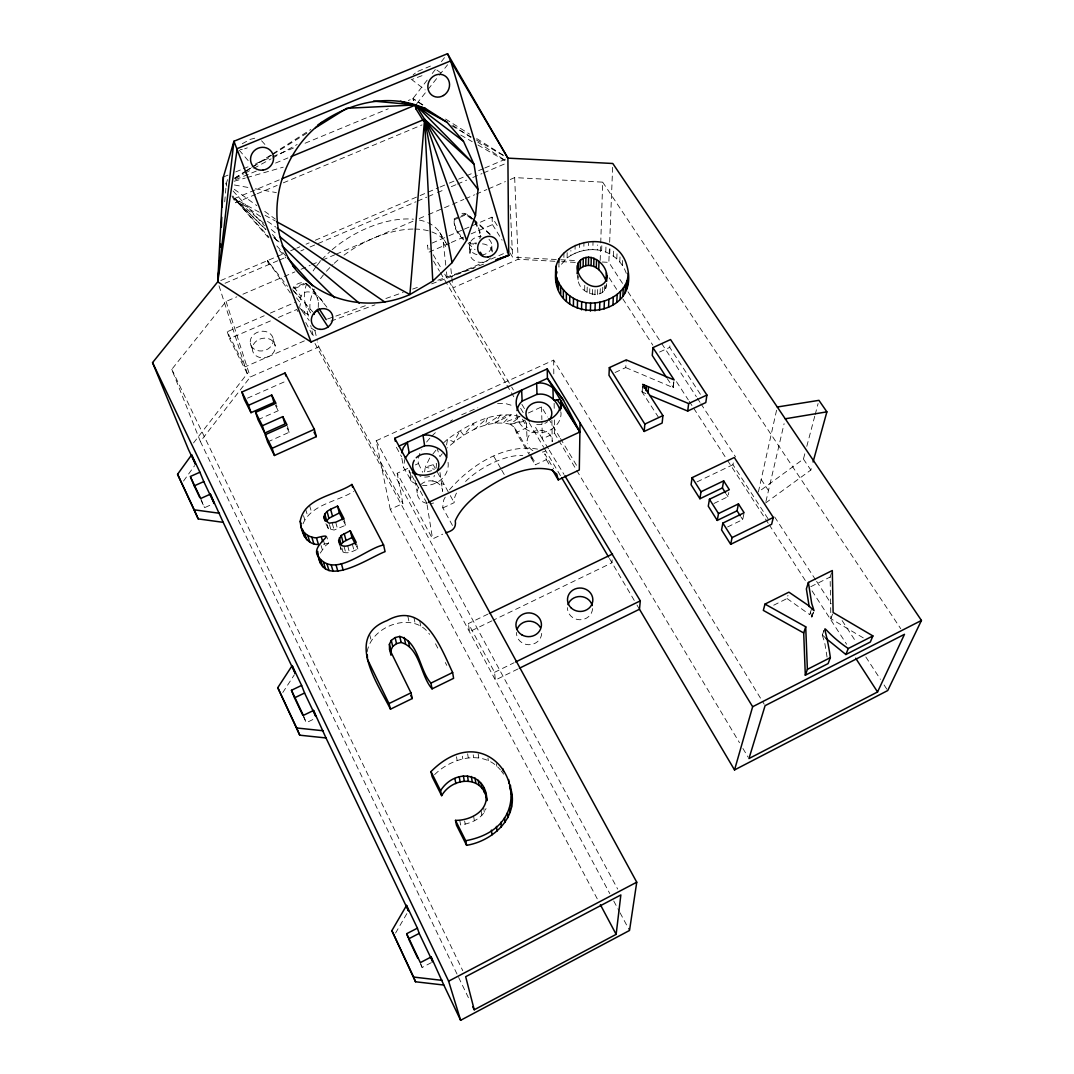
<?xml version="1.0" encoding="UTF-8"?>
<svg xmlns="http://www.w3.org/2000/svg" width="1074" height="1074" viewBox="0 0 1074 1074"><rect width="100%" height="100%" fill="white"/><g stroke="black" fill="none" stroke-linecap="round" stroke-linejoin="round"><path stroke-width="0.75" stroke-dasharray="5 3.75" d="M558.91 262.217L558.936 267.131L567.139 257.894L567.166 249.638M567.139 257.894L570.858 255.437L570.885 250.484M570.858 255.437L575.046 253.316L575.114 245.047M606.582 283.657C605.884 301.056 580.296 295.135 578.215 280.784L578.282 275.897M575.046 253.316L579.396 251.652L579.504 243.368M577.262 274.823L578.215 280.784M579.396 251.652L583.813 250.484L583.947 242.2M584.672 290.168L584.766 285.308M587.102 292.115L587.277 284.019M583.813 250.484L588.284 249.812L588.431 243.167M416.833 484.132A22.514 19.909 -8.9 0 1 411.785 481.608L403.475 467.217L404.791 459.484M589.68 293.564L589.801 288.718M588.284 249.812L592.835 249.624L593.036 241.328M592.324 294.477L592.499 288.007M594.942 294.8L595.13 288.329M626.29 273.36C622.088 260.848 610.421 251.437 597.319 249.92L597.466 244.953M597.547 294.531L597.788 286.449M600.178 260.418L602.675 182.15L514.661 177.613L506.955 180.915M600.111 293.672L600.326 287.214M601.641 250.739L601.91 242.442M602.595 292.276L602.823 285.805M604.487 290.557L604.675 285.697M605.776 252.041L606.072 243.758M605.79 288.544L605.911 285.295M622.531 283.375L608.851 262.378L609.388 248.967M609.656 242.268L612.717 165.168M609.737 253.853L609.938 248.886M613.442 256.122L613.804 247.866M616.785 258.821L617.174 250.564M619.765 261.922L620.007 256.981M622.396 265.453L622.745 258.874M612.167 559.863L611.992 562.789L493.463 620.114M615.08 372.503L625.753 367.59L626.223 359.884M658.577 417.424L642.064 391.943L642.534 385.875M642.064 391.943L642.722 385.794M224.708 201.831L226.305 183.493L228.292 177.156M436.098 468.13L436.568 463.619L425.291 467.136L424.552 471.916M700.396 394.292L669.746 347.385L670.069 344.257M625.753 367.59L673.156 387.633L674.002 380.021M673.156 387.633L674.177 379.941M479.836 238.764L480.347 235.515L479.917 239.744M463.552 239.878C457.94 234.481 451.724 225.352 455.067 217.458M473.137 219.19L465.874 213.713L454.235 218.734L454.101 221.163L454.007 220.17M446.583 444.931L447.536 439.199C467.955 424.713 494.174 409.503 519.991 416.645L510.351 424.257C487.22 418.793 463.955 432.916 447.334 447.898M768.031 518.755L732.951 464.693L733.488 461.807M713.915 503.491L727.997 496.685L728.79 492.496M318.266 307.459L318.387 301.861L318.616 302.801C317.018 294.571 312.131 285.295 303.647 282.69A10.767 9.733 -35.8 0 0 293.779 286.946L292.96 288.235L305.07 283.012L313.152 290.53L317.542 298.599L317.327 297.659M300.29 299.74C301.995 284.717 320.75 294.128 323.556 303.821M367.187 651.703C371.416 625.686 413.248 610.394 429.587 634.358M727.608 526.958L742.698 519.615L744.134 512.754M299.794 306.466L300.425 303.66M776.569 410.228L758.392 491.986L803.433 459.041L805.111 452.691M765.937 501.451L784.101 423.68M806.789 446.354L814.75 416.202M815.166 414.618L818.106 403.515M420.686 484.683A12.74 11.358 -9.1 0 1 432.822 481.018L434.379 475.326M765.574 503.008L810.843 470.05L812.172 465.203M773.71 605.212L787.054 598.54L787.98 595.358M813.515 612.234L811.769 617.026L809.689 614.61L811.743 608.327M811.769 617.026L813.85 610.77M863.281 637.875L830.873 618.758L830.108 577.047L831.867 571.824M827.047 657.073L824.671 642.427L822.254 635.083L823.892 630.478M822.254 635.083L824.08 630.384M830.873 618.758L832.551 614.073M303.002 523.843C311.42 503.974 337.437 501.8 353.588 491.436M459.726 820.254L460.652 825.007C470.694 823.369 482.266 818.925 486.025 808.547M429.681 458.048L425.291 467.136L434.433 469.284M445.213 497.141L443.763 499.907L442.663 507.532L454.248 528.744M320.253 553.11L325.127 546.089L328.671 543.162L326.644 536.315M395.568 933.078L407.65 912.269M282.784 692.529L294.343 674.781M519.991 416.645L503.652 422.686L511.439 414.564L494.98 423.062L500.336 415.007L484.938 425.398L487.435 417.961L474.238 429.519L473.647 423.25L463.659 435.158L460.021 430.513L453.966 441.884L447.536 439.199L441.146 445.092M183.506 481.071L194.622 465.66M427.17 80.107L412.926 98.593L408.308 100.5M432.258 73.502L435.319 69.541M441.427 61.621L446.516 55.016M193.521 442.944L247.275 373.604L219.015 285.832M468.412 997.692L200.395 441.508L250.269 377.014L318.844 346.875L317.676 342.029M416.752 103.641L427.022 90.686M428.056 89.397L438.34 76.429M439.36 75.14L447.589 64.762M432.809 454.114L436.245 449.791M200.395 441.508L171.773 369.375L226.077 301.432L236.79 296.84M442.3 453.684L439.937 456.651L437.131 448.663M449.429 489.851C470.962 464.894 505.572 442.528 539.658 449.509M434.594 774.663C451.255 757.855 483.26 748.981 500.43 769.924M413.181 74.804L415.316 73.099M450.368 421.303L452.476 419.827M494.98 423.062L507.009 414.792M242.241 143.741L250.242 139.365L257.357 137.539M234.763 178.096L244.617 171.786M246.027 170.887L250.255 168.188M251.665 167.289L271.4 154.683M272.809 153.783L310.856 129.484M234.803 178.19L244.724 171.988M246.147 171.102L251.813 167.571M253.222 166.685L271.655 155.18M273.065 154.294L307.083 133.055M417.867 71.367L430.459 66.078M234.978 178.727L243.65 173.948M245.1 173.156L252.323 169.168M253.773 168.376L271.131 158.831M272.568 158.026L297.149 144.493M461.686 414.752L477.823 407.784M420.686 964.465L422.109 967.473L431.453 962.586M422.001 75.677L412.416 79.261M810.816 586.673L830.108 577.047M517.883 668.995L495.356 680.057L494.564 672.311L468.385 623.551L487.905 614.127M494.564 672.311L514.097 662.725M303.539 716.868L306.318 722.721L316.4 717.821M491.973 620.839L469.459 631.727L468.385 623.551M697.053 481.864L732.951 464.693M407.771 468.398L397.165 473.272L432.594 538.92L442.703 534.167M442.85 507.948L454.195 502.645A45.403 18.943 -29.7 0 1 458.423 489.892M530.731 457.497A45.403 18.943 -29.7 0 1 535.228 464.841L546.317 459.672L544.773 453.832L553.58 468.734M339.626 544.505L341.102 549.807L342.995 552.009C348.057 554.372 353.306 550.989 357.924 549.002L356.568 543.699M530.288 456.423L516.312 432.553L526.945 427.64L525.428 421.021L524.246 420.095L510.351 424.257L514.661 427.64L529.536 453.027M325.905 523.723L328.375 528.77L334.121 530.046L345.68 525.226L343.895 518.447M597.251 898.817L390.251 509.371L402.884 503.518L397.165 473.272M554.345 419.921L554.493 433.211L542.343 438.85L533.818 424.472M659.543 352.071L669.746 347.385M415.356 464.921L418.39 463.525A57.325 25.44 -29.6 0 1 421.464 449.885M528.327 412.993L541.551 406.912L547.552 416.954M390.251 509.371L376.168 440.77L553.66 360.126L764.218 704.235M201.133 500.417L204.57 507.693L214.142 503.357M267.627 441.938L289.215 432.258L287.483 426.405M258.029 419.706L278.193 410.724L276.394 404.777M247.45 398.172L285.657 381.283M304.372 340.874L245.087 366.838L227.245 331.745L264.204 315.756M444.73 274.152L447.187 278.314L509.237 251.128M554.922 261.277L518.138 259.264L452.906 287.939L450.718 267.09M270.366 313.084L295.001 302.425M432.097 243.086L447.455 236.441M448.999 235.77L462.813 229.796M464.357 229.124L491.999 217.163L498.161 227.097M247.275 373.604L229.514 338.672L272.34 320.106M278.448 317.448L296.8 309.487L298.384 312.44M449.751 243.14L428.392 252.403L427.492 245.073L429.962 249.235M451.281 242.469L463.485 237.179M471.11 233.863L492.469 224.6L491.999 217.163M294.719 288.53L305.298 283.966M454.342 219.727L458.692 217.847M460.142 217.217L465.955 214.706L473.218 220.183M242.912 294.209L282.69 277.146M284.221 276.488L294.92 271.883M301.042 269.265L310.225 265.318M311.755 264.674L320.938 260.727M322.469 260.069L334.699 254.82M336.229 254.162L412.993 221.231M419.155 218.586L426.861 215.283M428.405 214.612L463.82 199.415M465.364 198.757L474.614 194.797M476.144 194.125L486.925 189.507M488.469 188.849L505.411 181.573M220.747 280.542L282.945 254.028M290.651 250.752L295.269 248.779M296.813 248.121L299.888 246.805M306.05 244.187L309.137 242.872M315.3 240.24L418.538 196.233M420.068 195.575L438.568 187.695M440.112 187.037L447.804 183.761M449.348 183.104L457.054 179.814M458.598 179.157L472.466 173.25M478.628 170.618L483.246 168.658M484.79 168L507.895 158.147M225.03 283.267L277.844 260.727M279.374 260.069L285.523 257.451M300.868 250.9L303.942 249.584M310.077 246.966L416 201.751M417.531 201.093L426.74 197.173M428.284 196.515L435.95 193.239M437.494 192.582L445.173 189.306M451.308 186.688L455.913 184.715M457.443 184.07L466.653 180.137M472.802 177.519L482.011 173.585M483.542 172.927L506.566 163.1M279.227 179.895L234.374 198.596L235.568 202.785L255.599 194.421M257.142 193.776L277.173 185.413M283.335 182.835L422.001 124.933M235.542 179.667L257.102 170.726M275.575 163.06L287.899 157.945M223.379 177.022L227.997 175.116M235.703 171.921L241.865 169.37M243.409 168.739L249.571 166.188M255.746 163.637L271.145 157.26M272.689 156.616L295.806 147.057M305.056 143.231L388.264 108.796M330.926 321.126L374.974 304.815M431.627 283.858L474.117 268.138M244.657 148.816L247.302 147.85M327.57 318.991L368.53 304.6M385.861 298.505L403.18 292.423M412.631 289.094L418.941 286.879M437.843 280.233L477.218 266.392M478.803 265.842L483.528 264.177M234.213 181.224L245.288 178.056M246.859 177.599L283.241 167.168M427.345 471.754L431.654 470.694M323.462 544.25L328.671 543.162M510.351 424.257L525.428 421.021M473.527 243.422L476.306 242.858L476.386 243.838L470.385 243.892L468.949 242.294L473.527 243.422L473.607 244.402M240.308 149.689L242.268 149.447M497.557 403.609L504.861 403.368L514.137 406.093M509.989 252.873L512.607 257.116L559.071 259.653M560.735 259.747L577.329 260.646M602.219 262.016L608.851 262.378M561.621 261.64L576.671 262.472M592.835 249.624L597.319 249.92M234.374 184.97L248.9 187.614M255.357 188.796L276.34 192.608M432.822 481.018L444.139 484.455M645.81 393.675L642.239 391.862M301.458 310.252L301.23 309.312L308.198 314.44L304.788 312.829L298.438 306.882M315.434 330.752L308.56 326.456M259.237 212.182L234.374 198.596L232.172 194.475M265.09 215.377L275.333 220.976M451.724 125.725L474.775 139.029M476.212 139.862L503.585 155.649M460.733 135.055L472.224 141.701M477.957 145.017L508.109 162.442M422.847 104.809L412.926 98.593L413.879 101.668M445.535 119.039L469.633 134.143M476.722 138.586L506.485 157.26M422.579 105.064L412.926 98.593L415.155 103.668M452.933 125.43L470.855 137.459M477.755 142.09L506.727 161.516M787.054 598.54L809.689 614.61M260.606 216.626L234.374 198.596L268.419 237.757M267.52 221.378L275.803 227.07M234.253 189.266L256.78 205.617M264.728 211.377L275.32 219.069M436.903 70.038L440.837 72.884M411.154 79.14L425.103 89.867M263.68 223.137L234.374 198.596L269.024 237.193M271.333 229.541L277.696 234.87M473.245 219.002L491.288 235.125M472.224 218.707L467.405 214.397L467.485 215.391M473.419 219.781L490.294 234.857M468.103 243.234L475.057 249.718M822.442 634.989L825.879 638.305M266.03 229.594L234.374 198.596L265.399 229.259M274.246 237.636L278.931 242.227M273.749 237.515L279.723 243.409M454.463 224.896L454.369 223.902L457.618 231.944L463.458 238.898M293.779 291.135L300.572 298.438M292.638 289.738L312.816 311.876M261.586 140.788L264.902 144.44M233.045 190.957L264.486 225.782M272.34 234.481L279.079 241.945M276.85 245.906L285.791 255.867M279.401 250.39L285.993 257.961M239.22 150.159L248.51 161.019M326.926 307.231L312.923 289.591L313.152 290.53M268.634 264.647L267.533 260.606L287.523 286.328M296.518 297.901L300.519 303.043M293.779 286.946L301.015 296.33M501.249 770.984L503.719 774.206M302.197 311.232L309.191 320.482M474.829 221.231L478.682 227.715L480.414 236.495M474.909 222.224L480.024 232.736L479.944 231.742M267.533 260.606L290.316 292.974M667.129 378.464L673.331 387.553M803.433 459.041L810.843 470.05M602.675 182.15L900.75 628.72M761.184 479.42L768.474 490.563M627.995 291.779L660.819 342.176M661.732 343.573L696.382 396.776M697.294 398.172L700.033 402.374M700.946 403.784L735.596 456.974M774.69 516.997L815.703 579.987M816.616 581.383L831.195 603.776M842.137 620.571L855.803 641.567M865.832 656.966L880.425 679.359M884.063 684.957L887.715 690.555M609.173 277.79L617.362 290.423M622.826 298.854L652.844 345.184M676.499 381.686L688.327 399.931M689.226 401.34L692.864 406.952M693.777 408.362L726.534 458.907M727.447 460.303L768.38 523.494M769.293 524.891L805.675 581.047M812.051 590.875L846.621 644.239M726.4 494.188L727.997 496.685M741.087 517.104L742.698 519.615M510.499 246.966L512.258 249.799M492.469 224.6L502.108 240.16M548.411 448.798L542.343 438.85L541.914 421.29M549.27 450.221L563.998 474.386M439.749 232.481L445.683 242.375M419.357 220.049A76.348 41.631 -29.4 0 1 443.32 242.831L446.69 248.443M548.411 418.377L559.567 437.011M560.427 438.447L577.597 467.109M554.493 433.211L557.93 438.971M558.789 440.407L739.489 742.725M742.926 748.471L748.095 757.116M433.238 254.766L441.441 268.621M448.825 281.066L510.821 385.673M511.68 387.11L513.385 389.983M521.897 404.361L525.307 410.107M433.52 261.063L439.494 271.172M440.353 272.608L506.109 383.767M506.955 385.217L513.788 396.762M520.621 408.321L523.186 412.644M529.16 422.753L543.686 447.294M544.531 448.731L560.762 476.171M609.441 558.453L636.144 603.615M636.976 605.024L639.473 609.24M546.317 459.672L550.573 466.881M530.355 454.436L533.671 460.075M531.106 457.833L535.228 464.841M493.731 456.222L500.94 468.788M501.746 470.184L504.941 475.769M433.171 464.666L435.252 468.398M437.44 472.332L449.563 494.255M450.328 495.651L454.195 502.645M396.413 447.254L401.582 456.772M426.834 503.156L409.019 470.425L410.832 480.763M306.802 283.388A76.348 41.631 -29.4 0 0 305.097 302.734L310.601 312.95A76.616 41.309 -29.4 0 1 314.333 289.107M376.168 440.77L617.671 889.057M305.781 322.522L313.487 336.887L310.695 325.503M318.844 346.875L402.884 503.518M315.018 343.479L609.804 893.635M613.737 901.005L619.268 911.316M620.06 912.793L629.525 930.46M231.903 195.938L235.568 202.785M522.461 419.196L526.945 427.64M435.494 643.782L437.762 648.105M445.294 662.51L446.797 665.383M343.573 521.132L345.68 525.226M356.434 546.116L357.924 549.002M275.387 405.234L278.193 410.724M287.107 428.123L289.215 432.258M418.39 463.525L422.646 472.211M171.773 369.375L462.76 970.668M200.69 498.511L204.57 507.693M303.338 715.391L306.318 722.721M225.741 183.13L226.923 186.191M811.957 616.932L809.675 609.844M420.35 962.613L422.109 967.473M514.661 427.64L516.312 432.553M227.245 331.745L229.514 338.672M226.077 301.432L250.269 377.014M250.323 343.291L252.457 350.164M303.499 515.668L304.774 519.762M305.553 509.022L307.634 515.856M309.513 505.357L311.567 512.217M321.072 545.525L322.254 549.499M323.167 539.43L325.127 546.089M327.221 524.716L328.375 528.77M273.212 338.86A11.666 9.76 -14.3 0 1 257.492 350.567A11.666 9.76 -14.3 0 1 254.619 333.893A11.666 9.76 -14.3 0 1 273.212 338.86L275.186 345.761A11.586 9.72 -14.4 0 1 259.572 357.414A11.586 9.72 -14.4 0 1 256.713 340.807A11.586 9.72 -14.4 0 1 275.186 345.761M329.45 524.542L330.98 529.938M332.255 523.293L334.121 530.046M335.692 522.232L337.545 528.985M341.908 548.035L342.995 552.009M343.989 546.29L345.788 552.909M369.55 634.278L371.188 640.332M347.721 545.887L349.48 552.506M352.339 544.169L354.071 550.801M304.56 311.89L304.788 312.829M340.445 547.19L341.102 549.807M305.097 302.734L308.694 317.367M314.924 330.711L317.273 340.418M306.587 283.724L306.815 284.677M309.903 286.261L310.131 287.214M315.461 293.471L315.675 294.424M407.798 615.993L409.1 622.182M413.879 617.201L415.128 623.376M419.813 621.363L420.726 625.981M464.639 821.019L465.23 824.201M401.864 458.262L403.475 467.217M456.477 756.714L457.188 760.634M410.241 472.761L411.785 481.608M415.088 480.36L417.222 492.939M462.344 756.217L462.787 758.835M473.58 816.025L474.386 820.818M467.633 753.827L468.264 757.774M427.09 504.78L432.594 538.92M473.218 754.807L473.607 757.439M481.085 810.615L481.823 815.448M483.609 807.326L484.32 812.186M478.198 753.867L478.762 757.801M439.978 472.479L442.636 491.382A12.74 11.358 -9.1 0 0 435.91 481.957M560.829 411.839L561.071 413.557A22.178 19.372 -1.7 0 1 537.013 432.768A22.178 19.372 -1.7 0 1 516.997 410.577M487.972 758.029L488.308 760.647M496.457 763.627L496.752 766.218M443.32 242.831L445.791 265.412M446.489 271.856L447.187 278.314M455.604 227.916L455.698 228.91M457.618 231.944L457.712 232.924M460.303 235.689L460.397 236.669M469.526 247.839L470.157 255.156M465.955 214.706L464.545 213.364A10.565 9.33 -49.7 0 0 461.968 213.431M470.305 242.912L470.385 243.892M467.552 214.505L467.633 215.498M470.788 216.814L470.868 217.807M472.157 243.207L472.238 244.187M476.628 223.714L476.708 224.708M478.682 227.715L478.749 228.708M491.798 246.04L492.281 253.37A11.196 9.277 -4.1 0 0 481.796 243.798M510.15 205.295L512.607 257.116M514.661 177.613L518.138 259.264M526.381 422.767L527.119 440.85M541.551 406.912L541.873 419.692M551.902 420.323L552.211 441.683A12.552 11.062 -1.6 0 0 538.584 430.285A12.552 11.062 -1.6 0 0 527.401 443.723M553.66 360.126L553.822 375.068M554.144 403.314L554.251 411.624M563.904 252.43L563.904 260.66M433.627 502.981A12.74 11.358 -9.1 0 1 430.338 503.572M427.022 503.384A12.74 11.358 -9.1 0 1 418.753 487.153M448.059 462.317A22.514 19.909 -8.9 0 1 422.512 485.381M541.699 633.405A12.62 11.774 -2.6 0 1 528.489 644.722A12.62 11.774 -2.6 0 1 516.5 632.425M592.539 608.569A12.539 11.613 2.7 0 1 579.584 619.752A12.539 11.613 2.7 0 1 567.475 607.615M547.633 421.639A12.942 11.304 -1.7 0 1 544.867 423.357M541.685 424.391A12.942 11.304 -1.7 0 1 534.973 424.163M545.471 451.08A12.552 11.062 -1.6 0 1 542.37 452.087M532.892 450.664A12.552 11.062 -1.6 0 1 528.502 446.435M465.552 481.474A45.403 18.943 -29.7 0 1 522.769 455.457M429.56 476.453A13.143 11.613 -8.9 0 1 419.545 475.903M426.62 442.045A57.325 25.44 -29.6 0 1 430.768 437.239M431.788 436.178A57.325 25.44 -29.6 0 1 437.4 430.862M320.562 278.663A76.616 41.309 -29.4 0 1 323.449 274.837M326.442 271.266A76.616 41.309 -29.4 0 1 333.061 264.419M334.256 263.305A76.616 41.309 -29.4 0 1 337.934 260.029M344.002 255.182A76.616 41.309 -29.4 0 1 413.06 229.057M414.698 229.057A76.616 41.309 -29.4 0 1 447.16 245.073M313.138 270.903A76.348 41.631 -29.4 0 1 315.81 267.05M316.763 265.761A76.348 41.631 -29.4 0 1 320.723 260.928M321.757 259.774A76.348 41.631 -29.4 0 1 329.705 251.866M332.161 249.692A76.348 41.631 -29.4 0 1 413.477 219.203M490.456 257.975A11.196 9.277 -4.1 0 1 473.782 260.257A11.196 9.277 -4.1 0 1 473.715 246.295M488.979 239.368A11.264 9.317 -4.1 0 1 491.248 248.456A11.264 9.317 -4.1 0 1 482.817 254.833M476.977 254.672A11.264 9.317 -4.1 0 1 469.513 244.228A11.264 9.317 -4.1 0 1 481.246 236.441"/><path stroke-width="1.5" d="M566.36 301.042L566.36 293.001C525.575 251.276 613.026 216.881 626.746 265.171C643.393 321.77 548.586 327.194 555.876 270.098M569.703 303.915L569.744 295.887L566.36 293.001M573.422 306.385L573.476 298.357L569.744 295.887M577.369 265.52L577.275 273.709L578.336 270.769L578.443 262.566C589.384 247.235 613.831 268.554 604.796 282.462C593.063 294.947 572.711 276.219 578.443 262.566M577.396 308.359L577.49 300.344L573.476 298.357M578.336 270.769L580.322 268.366L580.443 260.163M581.558 309.809L581.678 301.794L577.49 300.344M580.054 422.874L579.302 469.982L558.238 479.877L552.278 469.768M580.322 268.366L583.128 266.607L583.263 258.391M583.128 266.607L585.773 265.721L585.934 257.505M560.897 408.778L561.246 401.314L560.964 408.496M585.894 310.708L586.055 302.707L581.678 301.794M585.773 265.721L588.418 265.385L588.592 257.169M606.367 272.756L606.058 280.905C603.346 274.219 598.607 267.184 591.076 265.614L591.264 257.398M590.418 311.071L590.606 303.069C607.562 303.378 628.169 292.141 628.156 273.252M593.734 266.406L593.949 258.19M594.996 310.896L595.224 302.895M596.312 267.735L596.553 259.532M598.742 269.587L598.997 261.385M599.561 310.198L599.829 302.197M604.085 308.976L604.38 300.962M606.676 281.348L606.904 275.521M220.559 247.329L220.694 243.986M221.365 227.245L221.768 217.203M222.17 207.148L223.379 177.022L233.944 141.258L447.536 53.7L507.895 158.147L508.727 255.317L311.071 342.002L217.727 281.831L223.379 177.022M608.569 307.218L608.904 299.203M652.925 347.64L674.177 379.941L626.223 359.884L609.334 367.63L608.985 375.296L644.199 431.453L662.148 423.049L662.913 415.625L642.655 384.358L688.662 403.569L706.907 395.044L670.552 339.559L652.925 347.64L652.254 355.427L666.242 377.108M612.945 304.976L613.308 296.934M616.785 302.398L617.174 294.343M620.087 299.498L620.504 291.43M622.853 296.276L623.282 288.208M625.014 292.813L625.471 284.717M626.545 289.175L627.015 281.066M627.431 285.375L627.686 281.401M644.172 388.197L644.413 385.163M317.891 124.987C345.694 104.715 382.129 94.096 415.719 104.943L424.579 119.281L409.892 294.545C369.698 312.521 318.911 301.767 292.584 265.547M646.065 390.641L646.441 386.103M644.199 431.453L644.83 424.082L609.334 367.63M648.011 393.071L648.521 387.016M218.599 271.829L217.727 281.831L152.548 362.609L188.447 449.482L195.549 464.371L191.628 454.866L177.559 474.278L198.207 518.903L223.191 522.34L295.229 673.411L292.168 665.625L277.763 687.682L299.753 735.193L325.999 737.959L408.456 910.886L406.549 905.422L391.862 930.661L415.504 981.77L443.817 985.046L460.625 1020.3L629.525 930.46L636.748 882.197L394.762 438.299L547.243 368.906L752.646 706.732L734.535 769.937L887.715 690.555L921.452 620.436L612.784 163.49L507.895 158.147L450.664 60.882L447.536 53.7M219.042 266.835L219.62 260.163M276.797 221.781L409.892 294.545L432.755 281.12L452.06 262.674L466.613 240.321L475.5 215.431L478.051 189.521L474.01 164.228L463.458 141.244L446.945 122.181L425.465 108.461L415.719 104.943L373.524 101.104M555.956 278.247L556.265 266.191M734.535 769.937L639.473 609.24L640.305 600.849L564.87 475.809M486.186 795.7C487.717 811.877 469.338 820.67 455.483 820.361L465.713 840.714C554.466 824.389 496.537 705.752 430.969 771.602L432.137 776.717L441.656 795.673C452.704 776.314 484.199 775.079 486.871 800.654C486.777 771.938 454.611 768.192 440.568 790.692L441.656 795.673M455.483 820.361L456.45 825.114L466.599 845.319C492.026 841.211 517.708 818.764 511.412 790.92M616.14 934.353L620.853 894.951L465.673 976.696L474.238 1009.775L616.14 934.353L600.393 904.738M649.622 395.339L687.696 411.06L688.662 403.569M738.456 503.907L737.059 510.821L717.257 520.42L718.506 513.56L738.456 503.907L744.134 512.754L722.856 523.092L721.567 529.898L730.682 544.317L771.629 524.3L773.32 517.467L734.294 457.497L692.086 477.662L691.079 484.723L699.926 498.739L722.386 487.932L723.661 480.883L701.013 491.758L699.926 498.739M706.907 395.044L705.793 402.575L687.696 411.06M300.747 525.602C302.156 532.999 309.205 537.698 316.454 537.846L318.468 544.505C305.996 544.827 300.948 531.684 300.237 521.279C304.117 497.584 335.813 495.396 351.896 484.455L383.606 545.028L385.083 551.66C368.127 557.916 320.012 592.378 317.716 551.378M723.661 480.883L729.327 489.69L709.431 499.262L708.276 506.203L717.257 520.42M730.682 544.317L732.052 537.604L722.856 523.092M338.605 540.544L341.237 535.456L350.245 530.757L356.219 542.37C351.574 544.357 346.284 547.767 341.183 545.391L338.605 540.544L339.706 544.531M808.386 582.457L811.729 603.534L814.038 610.676L808.588 605.602L788.907 592.163L764.997 604.098L763.332 610.394L803.701 632.962L805.312 675.224L828.108 663.584L830.35 657.637C824.416 614.932 816.28 626.827 848.259 648.508L872.907 635.929L833.115 612.516L832.31 570.522L808.386 582.457L806.373 588.901L809.178 606.622M556.332 274.367L557.003 271.897M813.072 461.968L826.886 411.852L818.938 400.347L777.281 407.006M323.959 516.943C324.898 510.338 332.564 508.7 337.531 506.082L343.895 518.447L335.692 522.232L329.074 523.186L324.697 519.87L323.959 516.943L325.127 521.011M401.676 452.798L403.327 447.697L407.314 442.273L409.14 452.852L405.193 458.222M803.701 632.962L805.715 626.8L764.997 604.098M805.312 675.224L807.38 669.357L805.715 626.8M825.879 638.305L845.869 654.522L848.259 648.508M872.907 635.929L870.316 642.024L845.869 654.522M877.552 691.965L904.483 634.304L765.091 705.658L748.954 758.553L877.552 691.965L855.709 658.268M389.54 649.179L391.017 655.14L390.882 650.294L392.735 646.441L396.534 643.621L401.139 642.453C420.323 647.931 420.283 675.68 432.07 688.864L453.59 678.338L452.637 672.525C441.132 648.105 423.424 599.802 387.043 620.624C344.324 636.707 378.263 684.527 390.48 709.176L412.282 698.53L410.966 692.851L389.54 649.179L389.406 644.306L391.272 640.413L395.111 637.58L399.77 636.412C419.088 641.903 419.061 669.854 430.929 683.118L432.07 688.864M317.891 309.191L314.078 313.46L314.306 314.4M350.245 530.757L351.977 537.47L343.049 542.128L341.143 544.531L339.317 537.873M337.531 506.082L339.357 512.942L328.939 518.272L326.711 520.877L324.778 514.07M560.078 410.55C557.124 400.266 547.324 391.835 536.342 394.628L522.139 401.112L519.977 403.475A22.178 19.372 -1.7 0 0 516.997 410.577M322.119 122.275C277.897 154.844 260.969 222.278 294.773 268.07M315.581 127.739L346.754 108.273L415.719 104.943L446.945 122.181M460.625 1020.3L448.623 981.18L636.748 882.197M443.817 985.046L431.144 956.974L420.35 962.613L406.67 933.709L417.397 928.164L406.549 905.422M417.397 928.164L419.182 933.387L408.59 938.877L417.84 958.438M807.38 669.357L830.35 657.637M752.646 706.732L921.452 620.436M519.373 668.256L639.473 609.24M515.601 661.987L640.305 600.849M390.48 709.176L388.989 703.577L410.966 692.851M430.929 683.118L452.637 672.525M732.052 537.604L773.32 517.467M489.408 613.402L612.516 553.996M325.999 737.959L313.554 710.451L303.338 715.391L291.457 690.287L301.606 685.413L292.168 665.625M302.855 715.405L294.545 697.845L304.573 693.012L301.606 685.413M445.589 532.811C452.167 531.106 456.477 528.301 455.269 520.809C460.222 509.412 469.526 500.86 479.004 493.167C499.853 479.017 525.629 463.552 551.727 469.969L556.775 474.158L558.238 479.877M383.606 545.028C366.583 547.861 334.685 579.45 318.535 556.815C308.453 545.23 341.599 531.106 316.454 537.846M644.83 424.082L662.913 415.625M428.338 502.457L579.906 431.963L563.514 400.307L547.404 378.343L547.243 368.906M409.14 452.852L424.633 445.75L428.982 445.656A22.514 19.909 -8.9 0 1 446.596 457.336M399.139 446.005L547.404 378.343L579.906 431.963L561.017 402.643A22.433 19.52 -1.7 0 1 543.968 421.451A22.433 19.52 -1.7 0 1 518.89 412L516.782 407.247A22.433 19.52 -1.7 0 1 519.454 392.48L521.642 390.104L522.139 401.112M282.784 416.631L284.986 423.988L264.754 433.05L262.392 425.734L282.784 416.631L287.04 424.942L265.278 434.688L267.627 441.938L274.434 455.483L316.32 436.621L314.346 429.318L285.026 373.014L241.892 392.037L244.389 399.528L251.007 412.684L273.977 402.495L271.709 395.017L248.55 405.274L251.007 412.684M223.191 522.34L210.37 494.147L200.69 498.511L190.286 476.52L199.912 472.211L191.628 454.866M274.434 455.483L272.138 448.301L314.346 429.318M199.751 497.504L194.246 485.864L203.765 481.582L199.912 472.211M264.754 433.05L258.029 419.706L255.612 412.322L275.951 403.287L271.709 395.017M282.314 178.606L424.579 119.281L474.01 164.228L415.719 104.943L290.987 156.67M496.134 259.975L508.727 255.317L450.664 60.882L237.247 148.601L217.727 281.831L233.944 141.258L311.071 342.002M496.121 259.747L508.727 255.317M785.242 418.793L826.886 411.852M554.077 400.213L560.104 399.434M586.055 302.707L590.606 303.069M588.418 265.385L591.076 265.614M277.763 687.682L296.692 727.984L323.234 730.763M391.862 930.661L413.651 977.072L442.313 980.387M177.559 474.278L194.246 509.814L219.499 513.278M400.414 101.211L425.465 108.461M326.214 319.663L319.166 308.869M418.605 106.608L421.478 108.273M563.514 400.307C557.46 391.218 548.881 381.122 536.664 383.257L536.987 394.319M277.173 228.024L384.881 302.076M463.458 141.244L415.719 104.943L416.242 109.347L423.478 121.053M280.247 237.005L359.253 303.177M282.113 245.771L334.618 297.659M288.02 258.351L312.615 285.751M432.755 281.12L424.579 119.281L478.051 189.521M557.07 399.823L561.098 405.153M480.253 252.175L483.005 256.391M317.246 310.292L328.094 326.952M722.386 487.932L725.594 492.939M737.059 510.821L740.281 515.856M709.431 499.262L718.506 513.56M692.086 477.662L701.013 491.758M561.608 477.608L608.582 557.017M452.06 262.674L424.579 119.281L475.5 215.431M314.011 432.191L316.32 436.621M339.357 512.942L342.861 519.762M351.977 537.47L355.695 544.679M410.805 695.63L412.282 698.53M255.612 412.322L262.392 425.734M265.278 434.688L272.138 448.301M241.892 392.037L248.55 405.274M430.969 771.602L440.568 790.692M388.989 703.577L367.483 659.382M472.775 1006.754L474.238 1009.775M152.548 362.609L448.623 981.18M203.765 481.582L214.142 503.357L210.37 494.147M304.573 693.012L315.702 716.371M419.182 933.387L432.782 961.901L431.144 956.974M194.246 509.814L198.207 518.903M190.85 477.849L194.246 485.864M296.692 727.984L299.753 735.193M291.457 690.287L294.545 697.845M413.651 977.072L415.504 981.77M313.554 710.451L315.837 716.345M406.67 933.709L408.107 937.589M424.579 119.281L466.613 240.321M300.237 521.279L301.082 523.978M302.412 530.046L304.533 536.758M304.586 533.066L306.694 539.752M509.586 786.061L511.882 795.901M307.768 535.483L309.849 542.155M414.819 104.728L416.242 109.347M317.407 553.499L320.535 563.367M311.782 537.121L313.836 543.793M320.737 560.145L322.724 566.669M323.583 562.601L325.556 569.113M327.073 564.172L329.006 570.67M321.488 537.591L322.67 541.591M331.195 564.87L333.101 571.368M335.961 564.682L337.827 571.18M285.026 373.014L285.899 376.048M341.357 563.622L343.183 570.133M327.033 511.452L328.939 518.272M330.604 509.277L332.484 516.111M341.237 535.456L343.049 542.128M344.19 533.563L345.989 540.262M389.406 644.306L390.882 650.294M351.896 484.455L352.567 487.247M391.272 640.413L392.735 646.441M395.111 637.58L396.534 643.621M399.77 636.412L401.139 642.453M404.186 637.459L405.529 643.501M408.227 640.654L409.53 646.682M465.713 840.714L466.599 845.319M454.893 778.529L455.859 783.59M394.762 438.299L395.313 441.28M459.202 776.757L460.128 781.832M463.377 775.817L464.263 780.905M467.432 775.723L468.277 780.811M471.352 776.462L472.171 781.536M424.633 445.75L422.995 435.118L427.412 435.037A22.782 20.07 -8.8 0 1 442.3 442.34L445.213 446.797A22.782 20.07 -8.8 0 1 438.904 469.862A22.782 20.07 -8.8 0 1 412.443 472.708M475.017 777.992L475.795 783.067M478.252 780.315L479.017 785.376M481.085 783.416L481.823 788.464M483.501 787.309L484.213 792.317M485.287 791.565L485.985 796.532M491.382 830.135L492.026 834.834M496.43 826.403L497.034 831.115M500.806 822.241L501.37 826.98M302.532 529.469L302.881 532.342M504.498 817.65L505.035 822.429M503.182 769.065L503.451 771.629M507.465 812.723L507.975 817.556M509.64 807.581L510.123 812.441M511.023 802.211L511.493 807.111M508.66 779.603L509.022 783.402M510.432 785.242L510.902 790.276M511.613 796.613L512.083 801.553M367.308 654.952L367.429 658.201M552.895 387.593L553.244 398.776M557.003 278.045L557.07 286.154M556.131 274.071L556.198 282.207M558.896 258.928L558.91 262.217M558.534 282.006L558.574 290.101M560.695 285.966L560.722 294.034M563.353 289.685L563.367 297.753M517.091 629.404A12.62 11.774 -2.6 0 1 528.046 621.215A12.62 11.774 -2.6 0 1 540.289 627.458M568.025 604.635A12.539 11.613 2.7 0 1 580.43 596.526A12.539 11.613 2.7 0 1 592.217 605.548M529.321 421.035A12.942 11.304 -1.7 0 1 529.375 405.784A12.942 11.304 -1.7 0 1 546.76 404.348A12.942 11.304 -1.7 0 1 549.807 419.357M416.242 457.766A13.143 11.613 -8.9 0 1 433.413 455.738A13.143 11.613 -8.9 0 1 437.333 470.533M416.766 474.211A13.143 11.613 -8.9 0 1 414.242 460.29M488.052 256.928A10.941 9.545 -49.2 0 0 496.51 240.173A10.941 9.545 -49.2 0 0 478.91 242.979A10.941 9.545 -49.2 0 0 488.052 256.928M263.023 170.095A11.787 11.183 -41.4 0 0 271.521 151.729A11.787 11.183 -41.4 0 0 251.625 154.428A11.787 11.183 -41.4 0 0 263.023 170.095M443.468 95.505A11.666 10.579 -60.3 0 0 444.757 75.744A11.666 10.579 -60.3 0 0 427.855 85.893A11.666 10.579 -60.3 0 0 443.468 95.505M319.998 329.369A11.143 9.961 -36.2 0 0 332.228 314.628A11.143 9.961 -36.2 0 0 313.957 313.071A11.143 9.961 -36.2 0 0 319.998 329.369M521.83 634.841A12.754 11.881 -2.6 0 0 541.43 625.229A12.754 11.881 -2.6 0 0 522.81 614.274A12.754 11.881 -2.6 0 0 521.83 634.841M570.938 607.709A12.687 11.72 2.6 0 0 592.311 603.185A12.687 11.72 2.6 0 0 577.262 588.31A12.687 11.72 2.6 0 0 570.938 607.709"/></g></svg>
